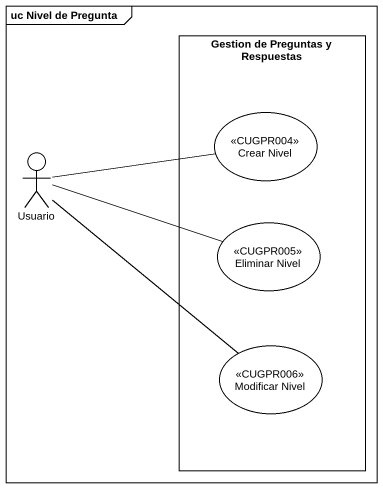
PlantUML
@startuml
mainframe uc Nivel de Pregunta
rectangle "Gestion de Preguntas y Respuestas" as Gestion_de_Preguntas_y {
  usecase "Crear Nivel" as Crear_Nivel <<CUGPR004>>
  usecase "Eliminar Nivel" as Eliminar_Nivel <<CUGPR005>>
  usecase "Modificar Nivel" as Modificar_Nivel <<CUGPR006>>
}
actor Usuario
Usuario -right- Crear_Nivel
Usuario -right- Eliminar_Nivel
Usuario -- Modificar_Nivel
@enduml
